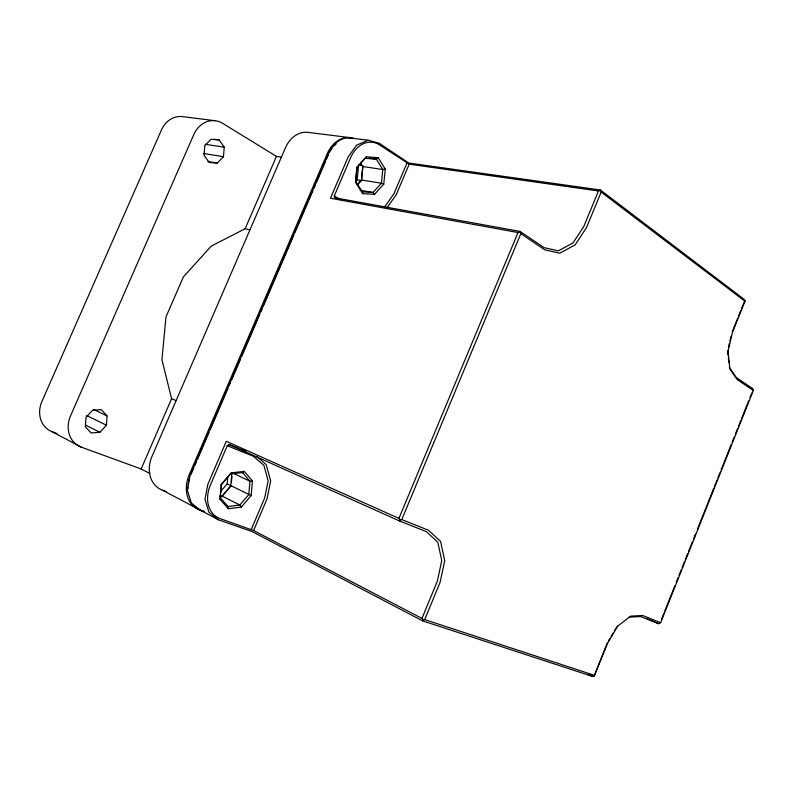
<?xml version="1.0" encoding="UTF-8"?>
<svg xmlns="http://www.w3.org/2000/svg" width="793" height="793" viewBox="0 0 793 793"><rect width="100%" height="100%" fill="white"/><g stroke="black" fill="none" stroke-linecap="round" stroke-linejoin="round"><path stroke-width="1.19" d="M629.176 617.152L640.605 616.548L658.626 623.695L660.668 622.664L753.34 390.463L752.517 388.491L736.31 377.537L729.342 367.347M753.34 390.463L737.123 379.53L729.808 368.834L728.033 351.289L732.454 332.426L744.974 301.261L744.131 299.328L600.39 189.993L408.742 163.021L379.242 143.236L368.111 140.232L347.988 137.704M106.431 425.217L107.035 415.879L101.335 409.674L92.593 410.259L85.951 417.356L85.366 426.793L91.165 432.958L99.888 432.274L106.431 425.217L86.596 415.512M219.106 139.925L211.047 139.261L204.772 145.634L204.039 155.279L209.253 162.486L217.302 163.051L223.477 156.707L224.231 147.161L219.106 139.925L214.378 139.251M219.998 499.332L221.614 484.414L231.318 472.806L244.303 471.389L252.452 480.905L251.163 495.575L241.32 507.064L228.384 508.739L219.998 499.332L221.247 484.394L231.318 472.806M220.702 491.333L227.204 483.869L227.799 476.662M231.883 472.628L230.773 485.762L221.336 497.033M231.417 482.174L231.923 476.157M355.502 182.34L357.009 167.006L366.406 156.786L378.172 157.688L385.279 169.117L383.743 184.174L374.554 194.335L362.827 193.7L355.502 182.34L357.009 167.006M355.482 181.666L357.137 179.862L358.585 165.093L362.946 165.767M360.785 163.457L362.728 166.51L361.489 180.566L358.158 184.194M362.837 166.897L361.489 180.566L357.137 179.862M350.268 137.685A28.677 22.224 -82.5 0 0 328.352 153.783L190.112 475.453L187.287 489.985L191.262 502.99L200.708 510.414L218.432 519.802L252.174 531.607L422.52 620.83L592.619 676.449L594.165 676.102L607.339 642.707M728.489 347.086L729.332 343.498M729.897 341.099L731.017 336.321M744.974 301.261L601.163 192.075L600.39 189.993M661.59 618.986L663.88 613.247M664.792 610.957L674.873 585.71M676.241 582.27L678.074 577.681M678.996 575.391L681.286 569.652M682.198 567.352L684.488 561.613M685.4 559.323L687.69 553.583M688.611 551.294L692.269 542.115M693.647 538.665L695.481 534.076M697.315 529.486L713.799 488.181M714.711 485.891L717.001 480.152M717.923 477.862L720.213 472.122M721.124 469.823L731.196 444.586M732.117 442.286L734.407 436.546M735.319 434.257L737.609 428.517M738.531 426.228L740.821 420.488M741.733 418.189L748.602 400.98M749.98 397.541L751.804 392.951M732.296 331.623L737.659 318.29M738.551 316.07L740.781 310.509M741.673 308.289L743.903 302.738M594.165 676.102L607.706 642.994L617.628 626.301M422.52 620.83L422.937 619.987L421.965 618.421L437.31 581.269L441.77 560.582L437.766 542.174L426.327 531.597L399.523 520.971L399.93 519.99L398.929 518.374L226.302 441.295L207.865 484.315L204.971 499.104L208.936 512.308L218.432 519.802M598.467 190.984L583.807 226.481L573.002 242.936L558.312 250.846L544.087 247.644L520.119 231.447L334.676 197.754L334.279 195.881L350.675 157.599A27.398 20.945 -82.1 0 1 379.688 145.02L409.198 164.171L598.467 190.984L600.202 190.598M422.937 619.987L424.711 619.591L440.056 582.429L444.744 560.71L440.551 541.361L428.557 530.239L401.773 519.574L399.93 519.99M601.163 192.075L586.513 227.581L575.173 244.859L559.749 253.195L544.821 249.854L520.832 233.687L520.119 231.447M401.773 519.574L520.832 233.687M398.929 518.374L518.017 232.537L519.831 232.131M251.252 529.536L264.733 497.796L268.143 480.816L263.9 465.372L253.145 456.134L227.244 445.745L210.284 485.346A27.834 21.817 -62.4 0 0 220.167 518.632L253.591 530.527L421.965 618.421M406.898 163.229L393.923 193.75L384.506 207.102M253.591 530.527L267.072 498.787L270.661 480.905L266.21 464.648L256.645 456.401M409.198 164.171L396.232 194.701L387.024 207.746M191.024 474.353L193.948 467.553M194.929 465.283L196.386 461.873M197.368 459.613L209.065 432.383M210.036 430.113L228.077 388.134M229.058 385.864L230.515 382.464M231.497 380.194L240.755 358.634M241.736 356.374L259.767 314.395M260.748 312.125L262.205 308.725M263.187 306.455L293.906 234.976M294.877 232.706L312.918 190.736M313.889 188.466L315.356 185.056M316.328 182.786L325.596 161.237M326.567 158.967L328.52 154.427M149.857 473.49L141.164 468.98L171.585 398.701L161.931 359.675L165.985 316.893L183.361 276.965L211.255 246.108L245.156 228.711L276.46 156.38L281.356 157.123M357.118 167.63L366.406 156.786M608.598 640.585L609.857 638.474M611.116 636.353L612.999 633.181M614.258 631.069L616.141 627.887M744.349 301.627L744.984 300.626M752.726 390.652L753.35 389.76M222.09 496.17L231.12 485.782L227.204 483.869M220.851 485.088L223.22 482.372M357.246 184.521L361.39 179.991L381.413 183.233L383.743 184.174M378.172 157.688L376.338 159.155L365.662 158.342M616.776 626.837L630.663 616.121L642.667 615.497L660.668 622.664M227.244 445.745L229.008 444.486L245.899 451.276M230.773 473.897L242.559 472.598L244.303 471.389M368.111 140.232L356.582 145.169L348.296 156.627L330.463 198.24L518.017 232.537M385.279 169.117L382.811 169.514L362.728 166.51M252.452 480.905L249.973 481.222L232.944 473.134M220.494 497.984L228.097 506.529L239.843 505.022L248.804 494.584L249.973 481.222L242.559 472.598M219.582 496.269L221.911 495.982L239.843 505.022L241.32 507.064M231.12 485.782L251.163 495.575M355.75 181.567L362.401 191.876L373.047 192.461L374.554 194.335M214.734 120.665L181.954 116.551A24.405 20.846 -87 0 0 161.445 129.983L41.91 401.496A24.712 21.58 -57.3 0 0 52.497 431.907L81.213 447.113L141.164 468.98M349.723 137.595L307.515 132.302A27.577 21.936 -83.3 0 0 285.5 147.676L151.978 456.421A27.983 22.809 -61.2 0 0 162.624 490.243L199.747 509.909L204.406 511.544M369.251 158.154L376.338 159.155L382.811 169.514L381.413 183.233L373.047 192.461L360.141 190.261M205.288 144.306L224.231 147.161M203.395 153.475L223.477 156.707M207.885 161.465L217.302 163.051M245.156 228.711L249.924 229.801M750.128 387.876L752.517 388.491M424.711 619.591L594.681 675.418M200.708 510.414L204.207 511.644M162.624 490.243L166.084 491.482M52.497 431.907L57.146 433.612M171.585 398.701L176.115 400.634M647.346 618.738L658.626 623.695M229.008 444.486L399.523 520.971M93.782 409.545L107.035 415.879M588.198 674.238L592.619 676.449M85.634 425.137L99.888 432.274M334.279 195.881L340.465 199.667M276.46 156.38L222.645 123.331A25.217 21.173 -85.8 0 0 193.799 134.592L70.577 415.8A25.554 21.936 -58.6 0 0 81.213 447.113M362.401 191.876L362.827 193.7M228.097 506.529L228.384 508.739M727.657 350.665L728.133 355.433M728.38 357.821L728.856 362.579M199.747 509.909A29.103 23.136 -62 0 1 189.14 474.967L327.271 153.634A28.657 22.224 -82.5 0 1 353.995 138.537M187.891 489.083A27.279 21.679 -62 0 1 187.901 486.892M188.08 484.602A27.279 21.679 -62 0 1 189.319 478.784M329.561 152.226A26.863 20.826 -82.5 0 1 332.208 148.073M333.744 146.239A26.863 20.826 -82.5 0 1 336.182 143.91"/></g></svg>
